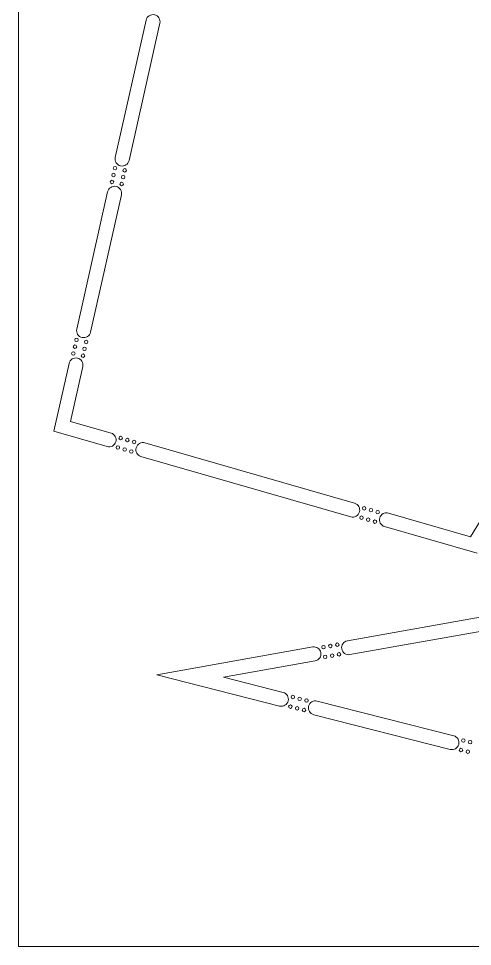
# Model space of a CAD drawing. Header units: inches. Extents: x 16.7 to 31.3, y 1.4 to 10.6.
# Drawn here: x 16.67 to 19.21, y 1.42 to 6.61 of the extents above; entities that cross this region are included whole.
import ezdxf

# ---------------------------------------------------------------- set-up
doc = ezdxf.new("R2010")
doc.units = ezdxf.units.IN
doc.header["$MEASUREMENT"] = 0
doc.layers.add('Visible', color=7, linetype='Continuous', lineweight=0)

# ---------------------------------------------------------------- blocks, each defined once
blk = doc.blocks.new('Block_729')
at = {"layer": 'Visible', "color": 7, "lineweight": 0}
blk.add_open_spline([(17.0267, 4.6672), (17.0315, 4.6884), (17.0181, 4.7095), (16.9969, 4.7143), (16.9757, 4.719), (16.9546, 4.7057), (16.9499, 4.6845)], degree=3, knots=[0, 0, 0, 0, 1, 1, 1, 2, 2, 2, 2], dxfattribs=at)
blk = doc.blocks.new('Block_730')
at = {"layer": 'Visible', "color": 7, "lineweight": 0}
blk.add_circle((17.0454, 4.8043), 0.00984, dxfattribs=at)
blk = doc.blocks.new('Block_731')
at = {"layer": 'Visible', "color": 7, "lineweight": 0}
blk.add_circle((16.9916, 4.8163), 0.00984, dxfattribs=at)
blk = doc.blocks.new('Block_732')
at = {"layer": 'Visible', "color": 7, "lineweight": 0}
blk.add_circle((17.0281, 4.7274), 0.00984, dxfattribs=at)
blk = doc.blocks.new('Block_733')
at = {"layer": 'Visible', "color": 7, "lineweight": 0}
blk.add_circle((16.983, 4.7779), 0.00984, dxfattribs=at)
blk = doc.blocks.new('Block_734')
at = {"layer": 'Visible', "color": 7, "lineweight": 0}
blk.add_circle((17.0367, 4.7658), 0.00984, dxfattribs=at)
blk = doc.blocks.new('Block_735')
at = {"layer": 'Visible', "color": 7, "lineweight": 0}
blk.add_circle((16.9743, 4.7395), 0.00984, dxfattribs=at)
blk = doc.blocks.new('Block_736')
at = {"layer": 'Visible', "color": 7, "lineweight": 0}
blk.add_open_spline([(16.993, 4.8765), (16.9882, 4.8553), (17.0016, 4.8343), (17.0228, 4.8295), (17.044, 4.8247), (17.065, 4.8381), (17.0698, 4.8593)], degree=3, knots=[0, 0, 0, 0, 1, 1, 1, 2, 2, 2, 2], dxfattribs=at)
blk = doc.blocks.new('Block_737')
at = {"layer": 'Visible', "color": 7, "lineweight": 0}
blk.add_line((16.9499, 4.6845), (16.8646, 4.3047), dxfattribs=at)
blk = doc.blocks.new('Block_740')
at = {"layer": 'Visible', "color": 7, "lineweight": 0}
blk.add_line((17.3811, 6.6051), (17.2086, 5.8369), dxfattribs=at)
blk = doc.blocks.new('Block_741')
at = {"layer": 'Visible', "color": 7, "lineweight": 0}
blk.add_line((17.1655, 5.6448), (16.993, 4.8765), dxfattribs=at)
blk = doc.blocks.new('Block_742')
at = {"layer": 'Visible', "color": 7, "lineweight": 0}
blk.add_line((16.9577, 4.3598), (17.0267, 4.6672), dxfattribs=at)
blk = doc.blocks.new('Block_836')
at = {"layer": 'Visible', "color": 7, "lineweight": 0}
blk.add_open_spline([(18.3374, 2.7953), (18.3163, 2.8006), (18.2949, 2.7879), (18.2895, 2.7668), (18.2842, 2.7458), (18.2969, 2.7243), (18.318, 2.719)], degree=3, knots=[0, 0, 0, 0, 1, 1, 1, 2, 2, 2, 2], dxfattribs=at)
blk = doc.blocks.new('Block_837')
at = {"layer": 'Visible', "color": 7, "lineweight": 0}
blk.add_circle((18.2009, 2.8178), 0.00984, dxfattribs=at)
blk = doc.blocks.new('Block_838')
at = {"layer": 'Visible', "color": 7, "lineweight": 0}
blk.add_circle((18.1873, 2.7644), 0.00984, dxfattribs=at)
blk = doc.blocks.new('Block_839')
at = {"layer": 'Visible', "color": 7, "lineweight": 0}
blk.add_circle((18.2772, 2.7984), 0.00984, dxfattribs=at)
blk = doc.blocks.new('Block_840')
at = {"layer": 'Visible', "color": 7, "lineweight": 0}
blk.add_circle((18.2255, 2.7547), 0.00984, dxfattribs=at)
blk = doc.blocks.new('Block_841')
at = {"layer": 'Visible', "color": 7, "lineweight": 0}
blk.add_circle((18.2391, 2.8081), 0.00984, dxfattribs=at)
blk = doc.blocks.new('Block_842')
at = {"layer": 'Visible', "color": 7, "lineweight": 0}
blk.add_circle((18.2636, 2.745), 0.00984, dxfattribs=at)
blk = doc.blocks.new('Block_843')
at = {"layer": 'Visible', "color": 7, "lineweight": 0}
blk.add_open_spline([(18.1272, 2.7675), (18.1483, 2.7622), (18.1697, 2.7749), (18.1751, 2.796), (18.1804, 2.817), (18.1677, 2.8385), (18.1466, 2.8438)], degree=3, knots=[0, 0, 0, 0, 1, 1, 1, 2, 2, 2, 2], dxfattribs=at)
blk = doc.blocks.new('Block_844')
at = {"layer": 'Visible', "color": 7, "lineweight": 0}
blk.add_line((18.318, 2.719), (19.081, 2.5247), dxfattribs=at)
blk = doc.blocks.new('Block_845')
at = {"layer": 'Visible', "color": 7, "lineweight": 0}
blk.add_line((18.1466, 2.8438), (17.8127, 2.9289), dxfattribs=at)
blk = doc.blocks.new('Block_857')
at = {"layer": 'Visible', "color": 7, "lineweight": 0}
blk.add_line((17.8127, 2.9289), (18.326, 3.0205), dxfattribs=at)
blk = doc.blocks.new('Block_859')
at = {"layer": 'Visible', "color": 7, "lineweight": 0}
blk.add_line((19.1004, 2.601), (18.3374, 2.7953), dxfattribs=at)
blk = doc.blocks.new('Block_862')
at = {"layer": 'Visible', "color": 7, "lineweight": 0}
blk.add_line((18.5197, 3.0551), (19.6824, 3.2627), dxfattribs=at)
blk = doc.blocks.new('Block_899')
at = {"layer": 'Visible', "color": 7, "lineweight": 0}
blk.add_open_spline([(17.2423, 5.6275), (17.2471, 5.6488), (17.2337, 5.6698), (17.2125, 5.6746), (17.1913, 5.6793), (17.1702, 5.666), (17.1655, 5.6448)], degree=3, knots=[0, 0, 0, 0, 1, 1, 1, 2, 2, 2, 2], dxfattribs=at)
blk = doc.blocks.new('Block_900')
at = {"layer": 'Visible', "color": 7, "lineweight": 0}
blk.add_line((17.0698, 4.8593), (17.2423, 5.6275), dxfattribs=at)
blk = doc.blocks.new('Block_901')
at = {"layer": 'Visible', "color": 7, "lineweight": 0}
blk.add_line((17.1847, 4.2944), (16.9577, 4.3598), dxfattribs=at)
blk = doc.blocks.new('Block_902')
at = {"layer": 'Visible', "color": 7, "lineweight": 0}
blk.add_open_spline([(17.1628, 4.2187), (17.1837, 4.2127), (17.2056, 4.2248), (17.2116, 4.2457), (17.2176, 4.2665), (17.2055, 4.2884), (17.1847, 4.2944)], degree=3, knots=[0, 0, 0, 0, 1, 1, 1, 2, 2, 2, 2], dxfattribs=at)
blk = doc.blocks.new('Block_903')
at = {"layer": 'Visible', "color": 7, "lineweight": 0}
blk.add_line((16.8646, 4.3047), (17.1628, 4.2187), dxfattribs=at)
blk = doc.blocks.new('Block_945')
at = {"layer": 'Visible', "color": 7, "lineweight": 0}
blk.add_line((17.4405, 2.9424), (18.1272, 2.7675), dxfattribs=at)
blk = doc.blocks.new('Block_946')
at = {"layer": 'Visible', "color": 7, "lineweight": 0}
blk.add_line((18.3121, 3.098), (17.4405, 2.9424), dxfattribs=at)
blk = doc.blocks.new('Block_947')
at = {"layer": 'Visible', "color": 7, "lineweight": 0}
blk.add_open_spline([(18.326, 3.0205), (18.3474, 3.0243), (18.3616, 3.0448), (18.3578, 3.0662), (18.354, 3.0876), (18.3335, 3.1019), (18.3121, 3.098)], degree=3, knots=[0, 0, 0, 0, 1, 1, 1, 2, 2, 2, 2], dxfattribs=at)
blk = doc.blocks.new('Block_948')
at = {"layer": 'Visible', "color": 7, "lineweight": 0}
blk.add_open_spline([(19.081, 2.5247), (19.1021, 2.5193), (19.1235, 2.532), (19.1288, 2.5531), (19.1342, 2.5742), (19.1215, 2.5956), (19.1004, 2.601)], degree=3, knots=[0, 0, 0, 0, 1, 1, 1, 2, 2, 2, 2], dxfattribs=at)
blk = doc.blocks.new('Block_968')
at = {"layer": 'Visible', "color": 7, "lineweight": 0}
blk.add_open_spline([(18.5059, 3.1326), (18.4845, 3.1288), (18.4702, 3.1084), (18.4741, 3.087), (18.4779, 3.0656), (18.4983, 3.0513), (18.5197, 3.0551)], degree=3, knots=[0, 0, 0, 0, 1, 1, 1, 2, 2, 2, 2], dxfattribs=at)
blk = doc.blocks.new('Block_969')
at = {"layer": 'Visible', "color": 7, "lineweight": 0}
blk.add_line((19.6686, 3.3402), (18.5059, 3.1326), dxfattribs=at)
blk = doc.blocks.new('Block_1001')
at = {"layer": 'Visible', "color": 7, "lineweight": 0}
blk.add_open_spline([(17.4579, 6.5879), (17.4627, 6.6091), (17.4493, 6.6301), (17.4281, 6.6349), (17.4069, 6.6397), (17.3858, 6.6263), (17.3811, 6.6051)], degree=3, knots=[0, 0, 0, 0, 1, 1, 1, 2, 2, 2, 2], dxfattribs=at)
blk = doc.blocks.new('Block_1002')
at = {"layer": 'Visible', "color": 7, "lineweight": 0}
blk.add_line((17.2854, 5.8196), (17.4579, 6.5879), dxfattribs=at)
blk = doc.blocks.new('Block_1003')
at = {"layer": 'Visible', "color": 7, "lineweight": 0}
blk.add_open_spline([(17.2086, 5.8369), (17.2038, 5.8156), (17.2172, 5.7946), (17.2384, 5.7898), (17.2596, 5.7851), (17.2806, 5.7984), (17.2854, 5.8196)], degree=3, knots=[0, 0, 0, 0, 1, 1, 1, 2, 2, 2, 2], dxfattribs=at)
blk = doc.blocks.new('Block_1063')
at = {"layer": 'Visible', "color": 7, "lineweight": 0}
blk.add_circle((17.2985, 4.1919), 0.00984, dxfattribs=at)
blk = doc.blocks.new('Block_1064')
at = {"layer": 'Visible', "color": 7, "lineweight": 0}
blk.add_circle((17.276, 4.2558), 0.00984, dxfattribs=at)
blk = doc.blocks.new('Block_1065')
at = {"layer": 'Visible', "color": 7, "lineweight": 0}
blk.add_circle((17.2607, 4.2028), 0.00984, dxfattribs=at)
blk = doc.blocks.new('Block_1066')
at = {"layer": 'Visible', "color": 7, "lineweight": 0}
blk.add_circle((17.3138, 4.2449), 0.00984, dxfattribs=at)
blk = doc.blocks.new('Block_1067')
at = {"layer": 'Visible', "color": 7, "lineweight": 0}
blk.add_circle((17.2229, 4.2137), 0.00984, dxfattribs=at)
blk = doc.blocks.new('Block_1068')
at = {"layer": 'Visible', "color": 7, "lineweight": 0}
blk.add_circle((17.2381, 4.2667), 0.00984, dxfattribs=at)
blk = doc.blocks.new('Block_1087')
at = {"layer": 'Visible', "color": 7, "lineweight": 0}
blk.add_line((16.6678, 1.4225), (16.6678, 10.5775), dxfattribs=at)
blk = doc.blocks.new('Block_1088')
at = {"layer": 'Visible', "color": 7, "lineweight": 0}
blk.add_line((16.6678, 1.4225), (31.3322, 1.4225), dxfattribs=at)
blk = doc.blocks.new('Block_1096')
at = {"layer": 'Visible', "color": 7, "lineweight": 0}
blk.add_circle((17.261, 5.7646), 0.00984, dxfattribs=at)
blk = doc.blocks.new('Block_1097')
at = {"layer": 'Visible', "color": 7, "lineweight": 0}
blk.add_circle((17.2072, 5.7766), 0.00984, dxfattribs=at)
blk = doc.blocks.new('Block_1098')
at = {"layer": 'Visible', "color": 7, "lineweight": 0}
blk.add_circle((17.2437, 5.6877), 0.00984, dxfattribs=at)
blk = doc.blocks.new('Block_1099')
at = {"layer": 'Visible', "color": 7, "lineweight": 0}
blk.add_circle((17.1985, 5.7382), 0.00984, dxfattribs=at)
blk = doc.blocks.new('Block_1100')
at = {"layer": 'Visible', "color": 7, "lineweight": 0}
blk.add_circle((17.2523, 5.7262), 0.00984, dxfattribs=at)
blk = doc.blocks.new('Block_1101')
at = {"layer": 'Visible', "color": 7, "lineweight": 0}
blk.add_circle((17.1899, 5.6998), 0.00984, dxfattribs=at)
blk = doc.blocks.new('Block_1102')
at = {"layer": 'Visible', "color": 7, "lineweight": 0}
blk.add_circle((18.3723, 3.0968), 0.00984, dxfattribs=at)
blk = doc.blocks.new('Block_1103')
at = {"layer": 'Visible', "color": 7, "lineweight": 0}
blk.add_circle((18.382, 3.0425), 0.00984, dxfattribs=at)
blk = doc.blocks.new('Block_1104')
at = {"layer": 'Visible', "color": 7, "lineweight": 0}
blk.add_circle((18.4498, 3.1106), 0.00984, dxfattribs=at)
blk = doc.blocks.new('Block_1105')
at = {"layer": 'Visible', "color": 7, "lineweight": 0}
blk.add_circle((18.4208, 3.0495), 0.00984, dxfattribs=at)
blk = doc.blocks.new('Block_1106')
at = {"layer": 'Visible', "color": 7, "lineweight": 0}
blk.add_circle((18.4111, 3.1037), 0.00984, dxfattribs=at)
blk = doc.blocks.new('Block_1107')
at = {"layer": 'Visible', "color": 7, "lineweight": 0}
blk.add_circle((18.4595, 3.0564), 0.00984, dxfattribs=at)
blk = doc.blocks.new('Block_1126')
at = {"layer": 'Visible', "color": 7, "lineweight": 0}
blk.add_circle((18.5999, 3.8741), 0.00984, dxfattribs=at)
blk = doc.blocks.new('Block_1127')
at = {"layer": 'Visible', "color": 7, "lineweight": 0}
blk.add_circle((18.5847, 3.8211), 0.00984, dxfattribs=at)
blk = doc.blocks.new('Block_1128')
at = {"layer": 'Visible', "color": 7, "lineweight": 0}
blk.add_circle((18.6756, 3.8523), 0.00984, dxfattribs=at)
blk = doc.blocks.new('Block_1129')
at = {"layer": 'Visible', "color": 7, "lineweight": 0}
blk.add_circle((18.6225, 3.8102), 0.00984, dxfattribs=at)
blk = doc.blocks.new('Block_1130')
at = {"layer": 'Visible', "color": 7, "lineweight": 0}
blk.add_circle((18.6378, 3.8632), 0.00984, dxfattribs=at)
blk = doc.blocks.new('Block_1131')
at = {"layer": 'Visible', "color": 7, "lineweight": 0}
blk.add_circle((18.6603, 3.7993), 0.00984, dxfattribs=at)
blk = doc.blocks.new('Block_1186')
at = {"layer": 'Visible', "color": 7, "lineweight": 0}
blk.add_circle((19.1547, 2.5749), 0.00984, dxfattribs=at)
blk = doc.blocks.new('Block_1187')
at = {"layer": 'Visible', "color": 7, "lineweight": 0}
blk.add_circle((19.1411, 2.5215), 0.00984, dxfattribs=at)
blk = doc.blocks.new('Block_1189')
at = {"layer": 'Visible', "color": 7, "lineweight": 0}
blk.add_circle((19.1793, 2.5118), 0.00984, dxfattribs=at)
blk = doc.blocks.new('Block_1190')
at = {"layer": 'Visible', "color": 7, "lineweight": 0}
blk.add_circle((19.1929, 2.5652), 0.00984, dxfattribs=at)
blk = doc.blocks.new('Block_1226')
at = {"layer": 'Visible', "color": 7, "lineweight": 0}
blk.add_line((19.1952, 3.7148), (18.7356, 3.8473), dxfattribs=at)
blk = doc.blocks.new('Block_1227')
at = {"layer": 'Visible', "color": 7, "lineweight": 0}
blk.add_line((19.3342, 3.9447), (19.1952, 3.7148), dxfattribs=at)
blk = doc.blocks.new('Block_1230')
at = {"layer": 'Visible', "color": 7, "lineweight": 0}
blk.add_line((18.7138, 3.7716), (19.2314, 3.6224), dxfattribs=at)
blk = doc.blocks.new('Block_1231')
at = {"layer": 'Visible', "color": 7, "lineweight": 0}
blk.add_open_spline([(18.7356, 3.8473), (18.7147, 3.8533), (18.6929, 3.8412), (18.6869, 3.8203), (18.6809, 3.7995), (18.6929, 3.7776), (18.7138, 3.7716)], degree=3, knots=[0, 0, 0, 0, 1, 1, 1, 2, 2, 2, 2], dxfattribs=at)
blk = doc.blocks.new('Block_1232')
at = {"layer": 'Visible', "color": 7, "lineweight": 0}
blk.add_line((18.5465, 3.9018), (17.3738, 4.2399), dxfattribs=at)
blk = doc.blocks.new('Block_1233')
at = {"layer": 'Visible', "color": 7, "lineweight": 0}
blk.add_open_spline([(18.5247, 3.8261), (18.5456, 3.8201), (18.5674, 3.8322), (18.5734, 3.8531), (18.5794, 3.874), (18.5674, 3.8958), (18.5465, 3.9018)], degree=3, knots=[0, 0, 0, 0, 1, 1, 1, 2, 2, 2, 2], dxfattribs=at)
blk = doc.blocks.new('Block_1234')
at = {"layer": 'Visible', "color": 7, "lineweight": 0}
blk.add_line((17.352, 4.1642), (18.5247, 3.8261), dxfattribs=at)
blk = doc.blocks.new('Block_1235')
at = {"layer": 'Visible', "color": 7, "lineweight": 0}
blk.add_open_spline([(17.3738, 4.2399), (17.3529, 4.2459), (17.3311, 4.2338), (17.3251, 4.2129), (17.319, 4.192), (17.3311, 4.1702), (17.352, 4.1642)], degree=3, knots=[0, 0, 0, 0, 1, 1, 1, 2, 2, 2, 2], dxfattribs=at)

msp = doc.modelspace()

# ---------------------------------------------------------------- block references
at = {"layer": 'Visible'}
for name in ['Block_1087', 'Block_740', 'Block_1001', 'Block_1002', 'Block_1003', 'Block_1097', 'Block_1096', 'Block_1099', 'Block_1100', 'Block_899', 'Block_1101', 'Block_1098', 'Block_741', 'Block_900', 'Block_736', 'Block_733', 'Block_731', 'Block_730', 'Block_735', 'Block_732', 'Block_734', 'Block_737', 'Block_729', 'Block_742', 'Block_901', 'Block_903', 'Block_902', 'Block_1068', 'Block_1064', 'Block_1067', 'Block_1065', 'Block_1066', 'Block_1235', 'Block_1232', 'Block_1063', 'Block_1234', 'Block_1233', 'Block_1227', 'Block_1126', 'Block_1130', 'Block_1128', 'Block_1231', 'Block_1226', 'Block_1127', 'Block_1129', 'Block_1131', 'Block_1230', 'Block_969', 'Block_862', 'Block_1104', 'Block_968', 'Block_946', 'Block_947', 'Block_1102', 'Block_1106', 'Block_1107', 'Block_857', 'Block_1103', 'Block_1105', 'Block_945', 'Block_845', 'Block_843', 'Block_837', 'Block_841', 'Block_839', 'Block_838', 'Block_840', 'Block_842', 'Block_836', 'Block_859', 'Block_844', 'Block_948', 'Block_1186', 'Block_1190', 'Block_1187', 'Block_1189', 'Block_1088']:
    msp.add_blockref(name, (0, 0), dxfattribs=at)

doc.saveas('drawing.dxf')
